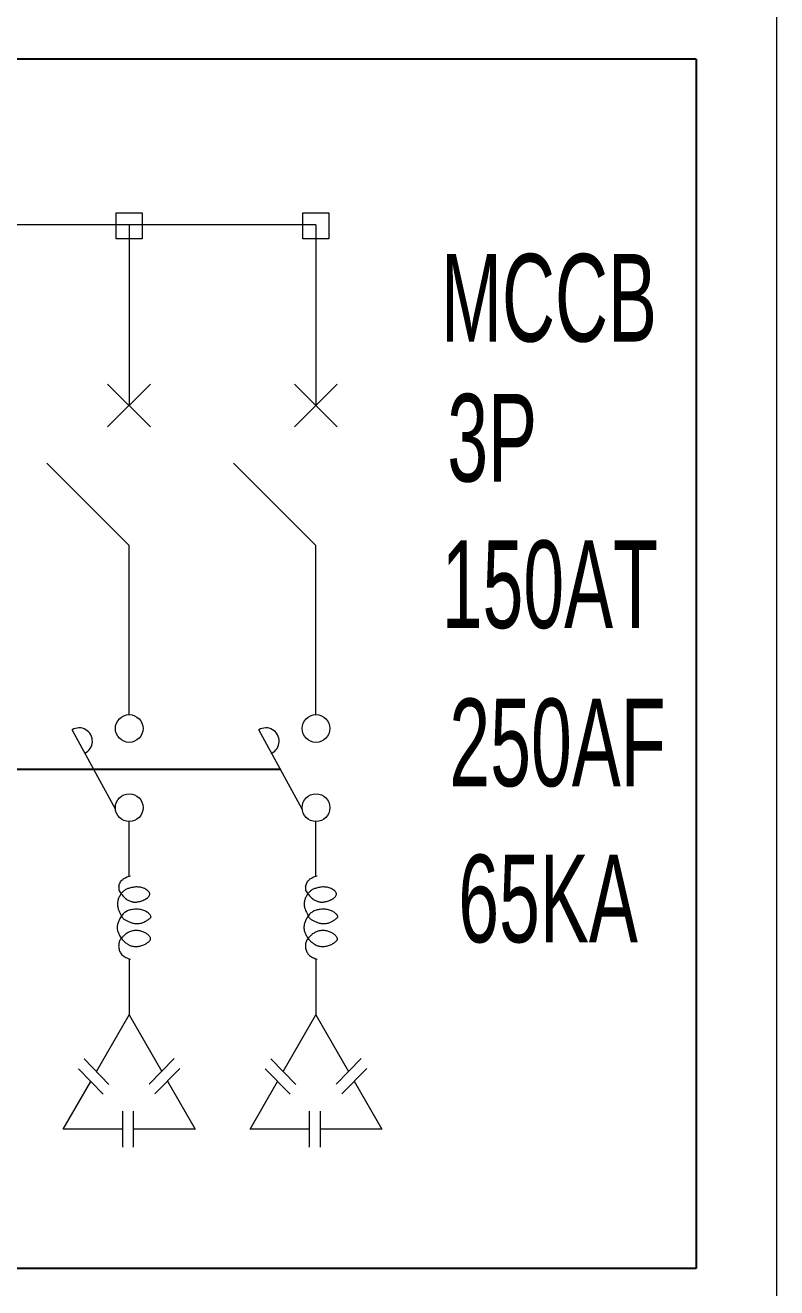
# Model space of a CAD drawing. Extents: x -5343388 to 7033982, y -486386 to 188356.
# Drawn here: x 392964 to 396396, y -412542 to -406779 of the extents above; entities that cross this region are included whole.
import ezdxf

# ---------------------------------------------------------------- set-up
doc = ezdxf.new("R2010")
doc.units = 0
doc.header["$MEASUREMENT"] = 0
doc.layers.add('text', color=2, linetype='Continuous')
doc.layers.add('wire', color=3, linetype='Continuous')
doc.layers.add('Wire Hatch', color=7, linetype='Continuous', lineweight=15)
doc.styles.add('NKB2', font='', dxfattribs={"width": 0.7, "height": 400})
doc.styles.get('NKB2').set_extended_font_data('.VnArialH')

msp = doc.modelspace()

# ---------------------------------------------------------------- linework, layer by layer
at = {"layer": 'wire'}
for p, q in [((396027.62956, -406934.02979), (384381.49693, -406934.02979)), ((396027.62956, -406934.02979), (387468.57863, -406934.02979)), ((396027.62956, -406934.02979), (396027.62956, -412453.57823)), ((396027.62956, -412453.57823), (384381.49693, -412453.57823))]:
    msp.add_line(p, q, dxfattribs=at)
msp.add_lwpolyline([(394131.11807, -410175.87051), (386025.56324, -410175.87051)], dxfattribs=at)
at = {"layer": 'Wire Hatch'}
for p, q in [((394291.0663, -407689.73733), (386616.3287, -407689.73733)), ((393438.31768, -407689.73733), (393438.31768, -408514.9431)), ((394291.0663, -407689.73733), (394291.0663, -408514.9431)), ((393536.11384, -408612.73926), (393340.52152, -408417.14694)), ((393340.52152, -408612.73926), (393536.11384, -408417.14694)), ((394388.86246, -408612.73926), (394193.27014, -408417.14694)), ((394193.27014, -408612.73926), (394388.86246, -408417.14694)), ((393438.31768, -409153.90143), (393062.79876, -408778.38251)), ((394291.0663, -409153.90143), (393915.54738, -408778.38251)), ((393439.01931, -409925.86287), (393438.31768, -409153.90143)), ((394291.76793, -409925.86287), (394291.0663, -409153.90143)), ((393376.71375, -410356.6739), (393178.14492, -409995.06712)), ((394229.46237, -410356.6739), (394030.89354, -409995.06712)), ((393439.01931, -410662.74337), (393439.01931, -410413.68431)), ((394291.76793, -410662.74337), (394291.76793, -410413.68431)), ((393390.88133, -410716.56774), (393390.84064, -410718.00813)), ((393390.84064, -410718.00813), (393390.87605, -410719.57696)), ((393390.99842, -410715.07153), (393390.88133, -410716.56774)), ((393391.19225, -410713.33528), (393390.99842, -410715.07153)), ((393391.46314, -410711.17474), (393391.19225, -410713.33528)), ((393391.46314, -410711.17474), (393392.34202, -410706.61169)), ((393392.34202, -410706.61169), (393393.58682, -410702.05753)), ((393393.58682, -410702.05753), (393395.21716, -410697.56124)), ((393395.21716, -410697.56124), (393397.25262, -410693.17178)), ((393397.25262, -410693.17178), (393399.71283, -410688.9381)), ((393399.71283, -410688.9381), (393402.61737, -410684.90917)), ((393402.61737, -410684.90917), (393405.98586, -410681.13394)), ((393405.98586, -410681.13394), (393409.82278, -410677.65212)), ((393409.82278, -410677.65212), (393414.07218, -410674.46629)), ((393414.07218, -410674.46629), (393418.66301, -410671.56977)), ((393418.66301, -410671.56977), (393423.52419, -410668.9559)), ((393423.52419, -410668.9559), (393428.58468, -410666.61799)), ((393428.58468, -410666.61799), (393433.77341, -410664.54937)), ((393433.77341, -410664.54937), (393439.01931, -410662.74337)), ((393440.91606, -410717.5173), (393436.79339, -410718.77583)), ((393439.01931, -410662.74337), (393444.25132, -410661.19329)), ((393445.3099, -410716.32776), (393440.91606, -410717.5173)), ((393449.93244, -410715.2406), (393445.3099, -410716.32776)), ((393454.74122, -410714.28919), (393449.93244, -410715.2406)), ((393459.69375, -410713.50692), (393454.74122, -410714.28919)), ((393464.74757, -410712.92717), (393459.69375, -410713.50692)), ((393469.8602, -410712.58333), (393464.74757, -410712.92717)), ((393474.98916, -410712.50877), (393469.8602, -410712.58333)), ((393480.09525, -410712.73058), (393474.98916, -410712.50877)), ((393485.15234, -410713.25061), (393480.09525, -410712.73058)), ((393490.13754, -410714.06441), (393485.15234, -410713.25061)), ((393495.028, -410715.16753), (393490.13754, -410714.06441)), ((393499.80084, -410716.55551), (393495.028, -410715.16753)), ((393504.43318, -410718.22391), (393499.80084, -410716.55551)), ((393508.90217, -410720.16827), (393504.43318, -410718.22391)), ((394243.62995, -410716.56774), (394243.58926, -410718.00813)), ((394243.58926, -410718.00813), (394243.62467, -410719.57696)), ((394243.74704, -410715.07153), (394243.62995, -410716.56774)), ((394243.94088, -410713.33528), (394243.74704, -410715.07153)), ((394244.21176, -410711.17474), (394243.94088, -410713.33528)), ((394244.21176, -410711.17474), (394245.09064, -410706.61169)), ((394245.09064, -410706.61169), (394246.33545, -410702.05753)), ((394246.33545, -410702.05753), (394247.96578, -410697.56124)), ((394247.96578, -410697.56124), (394250.00125, -410693.17178)), ((394250.00125, -410693.17178), (394252.46145, -410688.9381)), ((394252.46145, -410688.9381), (394255.36599, -410684.90917)), ((394255.36599, -410684.90917), (394258.73448, -410681.13394)), ((394258.73448, -410681.13394), (394262.5714, -410677.65212)), ((394262.5714, -410677.65212), (394266.8208, -410674.46629)), ((394266.8208, -410674.46629), (394271.41163, -410671.56977)), ((394271.41163, -410671.56977), (394276.27282, -410668.9559)), ((394276.27282, -410668.9559), (394281.3333, -410666.61799)), ((394281.3333, -410666.61799), (394286.52203, -410664.54937)), ((394286.52203, -410664.54937), (394291.76793, -410662.74337)), ((394293.66468, -410717.5173), (394289.54201, -410718.77583)), ((394291.76793, -410662.74337), (394296.99995, -410661.19329)), ((394298.05852, -410716.32776), (394293.66468, -410717.5173)), ((394302.68107, -410715.2406), (394298.05852, -410716.32776)), ((394307.48984, -410714.28919), (394302.68107, -410715.2406)), ((394312.44238, -410713.50692), (394307.48984, -410714.28919)), ((394317.49619, -410712.92717), (394312.44238, -410713.50692)), ((394322.60882, -410712.58333), (394317.49619, -410712.92717)), ((394327.73778, -410712.50877), (394322.60882, -410712.58333)), ((394332.84387, -410712.73058), (394327.73778, -410712.50877)), ((394337.90096, -410713.25061), (394332.84387, -410712.73058)), ((394342.88616, -410714.06441), (394337.90096, -410713.25061)), ((394347.77662, -410715.16753), (394342.88616, -410714.06441)), ((394352.54946, -410716.55551), (394347.77662, -410715.16753)), ((394357.18181, -410718.22391), (394352.54946, -410716.55551)), ((394361.65079, -410720.16827), (394357.18181, -410718.22391)), ((393387.01349, -410774.90565), (393386.2672, -410778.42568)), ((393387.9509, -410771.38117), (393387.01349, -410774.90565)), ((393389.07781, -410767.85669), (393387.9509, -410771.38117)), ((393390.39259, -410764.33666), (393389.07781, -410767.85669)), ((393391.8936, -410760.82554), (393390.39259, -410764.33666)), ((393390.87605, -410719.57696), (393390.98722, -410721.45845)), ((393390.98722, -410721.45845), (393391.17384, -410723.83684)), ((393391.17384, -410723.83684), (393391.43557, -410726.89637)), ((393391.43557, -410726.89637), (393393.24017, -410730.6108)), ((393393.5792, -410757.32776), (393391.8936, -410760.82554)), ((393393.24017, -410730.6108), (393395.87978, -410735.12707)), ((393395.44477, -410753.85187), (393393.5792, -410757.32776)), ((393397.47371, -410750.42272), (393395.44477, -410753.85187)), ((393395.87978, -410735.12707), (393398.97818, -410739.7448)), ((393399.64639, -410747.06923), (393397.47371, -410750.42272)), ((393398.97818, -410739.7448), (393402.45089, -410744.38176)), ((393401.94324, -410743.82034), (393399.64639, -410747.06923)), ((393404.34463, -410740.70499), (393401.94324, -410743.82034)), ((393402.45089, -410744.38176), (393406.21345, -410748.95571)), ((393406.83097, -410737.75209), (393404.34463, -410740.70499)), ((393406.21345, -410748.95571), (393410.1814, -410753.38442)), ((393409.38266, -410734.9906), (393406.83097, -410737.75209)), ((393411.98008, -410732.44942), (393409.38266, -410734.9906)), ((393410.1814, -410753.38442), (393414.27027, -410757.58562)), ((393414.6129, -410730.14824), (393411.98008, -410732.44942)), ((393414.27027, -410757.58562), (393418.3956, -410761.47709)), ((393417.3078, -410728.0696), (393414.6129, -410730.14824)), ((393420.10071, -410726.18681), (393417.3078, -410728.0696)), ((393418.3956, -410761.47709), (393422.47292, -410764.97659)), ((393423.02758, -410724.47316), (393420.10071, -410726.18681)), ((393422.47292, -410764.97659), (393426.43202, -410768.02244)), ((393426.12434, -410722.90195), (393423.02758, -410724.47316)), ((393429.42694, -410721.44646), (393426.12434, -410722.90195)), ((393426.43202, -410768.02244), (393430.25965, -410770.63521)), ((393432.97131, -410720.07999), (393429.42694, -410721.44646)), ((393430.25965, -410770.63521), (393433.9568, -410772.85607)), ((393436.79339, -410718.77583), (393432.97131, -410720.07999)), ((393433.9568, -410772.85607), (393437.52449, -410774.72616)), ((393437.52449, -410774.72616), (393440.9637, -410776.28664)), ((393491.89014, -410776.86914), (393496.4314, -410775.38686)), ((393496.4314, -410775.38686), (393501.00034, -410773.69076)), ((393501.00034, -410773.69076), (393505.54108, -410771.77728)), ((393505.54108, -410771.77728), (393509.99774, -410769.6428)), ((393513.18493, -410722.38414), (393508.90217, -410720.16827)), ((393509.99774, -410769.6428), (393514.30798, -410767.28832)), ((393517.24805, -410724.86155), (393513.18493, -410722.38414)), ((393514.30798, -410767.28832), (393518.38356, -410764.73306)), ((393521.01599, -410727.56835), (393517.24805, -410724.86155)), ((393518.38356, -410764.73306), (393522.12974, -410762.00081)), ((393524.40268, -410730.46688), (393521.01599, -410727.56835)), ((393522.12974, -410762.00081), (393525.45181, -410759.11536)), ((393527.32202, -410733.51949), (393524.40268, -410730.46688)), ((393525.45181, -410759.11536), (393528.25504, -410756.1005)), ((393529.68796, -410736.68851), (393527.32202, -410733.51949)), ((393528.25504, -410756.1005), (393530.44471, -410752.98003)), ((393531.41439, -410739.93628), (393529.68796, -410736.68851)), ((393530.44471, -410752.98003), (393531.9261, -410749.77773)), ((393532.41526, -410743.22512), (393531.41439, -410739.93628)), ((393531.9261, -410749.77773), (393532.60448, -410746.51739)), ((393532.60448, -410746.51739), (393532.41526, -410743.22512)), ((394239.76211, -410774.90565), (394239.01582, -410778.42568)), ((394240.69952, -410771.38117), (394239.76211, -410774.90565)), ((394241.82644, -410767.85669), (394240.69952, -410771.38117)), ((394243.14121, -410764.33666), (394241.82644, -410767.85669)), ((394244.64222, -410760.82554), (394243.14121, -410764.33666)), ((394243.62467, -410719.57696), (394243.73584, -410721.45845)), ((394243.73584, -410721.45845), (394243.92246, -410723.83684)), ((394243.92246, -410723.83684), (394244.18419, -410726.89637)), ((394244.18419, -410726.89637), (394245.98879, -410730.6108)), ((394246.32782, -410757.32776), (394244.64222, -410760.82554)), ((394245.98879, -410730.6108), (394248.6284, -410735.12707)), ((394248.1934, -410753.85187), (394246.32782, -410757.32776)), ((394250.22233, -410750.42272), (394248.1934, -410753.85187)), ((394248.6284, -410735.12707), (394251.7268, -410739.7448)), ((394252.39502, -410747.06923), (394250.22233, -410750.42272)), ((394251.7268, -410739.7448), (394255.19951, -410744.38176)), ((394254.69186, -410743.82034), (394252.39502, -410747.06923)), ((394257.09325, -410740.70499), (394254.69186, -410743.82034)), ((394255.19951, -410744.38176), (394258.96207, -410748.95571)), ((394259.57959, -410737.75209), (394257.09325, -410740.70499)), ((394258.96207, -410748.95571), (394262.93002, -410753.38442)), ((394262.13128, -410734.9906), (394259.57959, -410737.75209)), ((394264.7287, -410732.44942), (394262.13128, -410734.9906)), ((394262.93002, -410753.38442), (394267.01889, -410757.58562)), ((394267.36152, -410730.14824), (394264.7287, -410732.44942)), ((394267.01889, -410757.58562), (394271.14422, -410761.47709)), ((394270.05642, -410728.0696), (394267.36152, -410730.14824)), ((394272.84933, -410726.18681), (394270.05642, -410728.0696)), ((394271.14422, -410761.47709), (394275.22154, -410764.97659)), ((394275.7762, -410724.47316), (394272.84933, -410726.18681)), ((394275.22154, -410764.97659), (394279.18064, -410768.02244)), ((394278.87297, -410722.90195), (394275.7762, -410724.47316)), ((394282.17556, -410721.44646), (394278.87297, -410722.90195)), ((394279.18064, -410768.02244), (394283.00827, -410770.63521)), ((394285.71993, -410720.07999), (394282.17556, -410721.44646)), ((394283.00827, -410770.63521), (394286.70543, -410772.85607)), ((394289.54201, -410718.77583), (394285.71993, -410720.07999)), ((394286.70543, -410772.85607), (394290.27311, -410774.72616)), ((394290.27311, -410774.72616), (394293.71233, -410776.28664)), ((394344.63876, -410776.86914), (394349.18003, -410775.38686)), ((394349.18003, -410775.38686), (394353.74896, -410773.69076)), ((394353.74896, -410773.69076), (394358.2897, -410771.77728)), ((394358.2897, -410771.77728), (394362.74636, -410769.6428)), ((394365.93355, -410722.38414), (394361.65079, -410720.16827)), ((394362.74636, -410769.6428), (394367.05661, -410767.28832)), ((394369.99667, -410724.86155), (394365.93355, -410722.38414)), ((394367.05661, -410767.28832), (394371.13218, -410764.73306)), ((394373.76461, -410727.56835), (394369.99667, -410724.86155)), ((394371.13218, -410764.73306), (394374.87836, -410762.00081)), ((394377.1513, -410730.46688), (394373.76461, -410727.56835)), ((394374.87836, -410762.00081), (394378.20043, -410759.11536)), ((394380.07065, -410733.51949), (394377.1513, -410730.46688)), ((394378.20043, -410759.11536), (394381.00366, -410756.1005)), ((394382.43658, -410736.68851), (394380.07065, -410733.51949)), ((394381.00366, -410756.1005), (394383.19333, -410752.98003)), ((394384.16302, -410739.93628), (394382.43658, -410736.68851)), ((394383.19333, -410752.98003), (394384.67472, -410749.77773)), ((394385.16388, -410743.22512), (394384.16302, -410739.93628)), ((394384.67472, -410749.77773), (394385.3531, -410746.51739)), ((394385.3531, -410746.51739), (394385.16388, -410743.22512)), ((393385.35456, -410785.43458), (393385.19066, -410788.91604)), ((393385.19066, -410788.91604), (393385.21952, -410792.38414)), ((393385.21952, -410792.38414), (393385.43788, -410795.84334)), ((393385.71368, -410781.93681), (393385.35456, -410785.43458)), ((393385.43788, -410795.84334), (393385.84247, -410799.29808)), ((393386.2672, -410778.42568), (393385.71368, -410781.93681)), ((393385.84247, -410799.29808), (393386.43002, -410802.75283)), ((393386.43002, -410802.75283), (393387.19727, -410806.21203)), ((393387.19727, -410806.21203), (393388.14094, -410809.68013)), ((393388.14094, -410809.68013), (393389.25778, -410813.16159)), ((393389.25778, -410813.16159), (393390.53907, -410816.65602)), ((393390.53907, -410816.65602), (393391.95431, -410820.14378)), ((393391.95431, -410820.14378), (393393.46757, -410823.60038)), ((393393.46757, -410823.60038), (393395.04291, -410827.00135)), ((393395.04291, -410827.00135), (393396.64438, -410830.32219)), ((393396.64438, -410830.32219), (393398.23605, -410833.53844)), ((393416.29987, -410831.12152), (393413.09529, -410834.05179)), ((393419.65147, -410828.44942), (393416.29987, -410831.12152)), ((393423.16644, -410826.02657), (393419.65147, -410828.44942)), ((393426.8611, -410823.84408), (393423.16644, -410826.02657)), ((393430.75179, -410821.89304), (393426.8611, -410823.84408)), ((393434.85485, -410820.16455), (393430.75179, -410821.89304)), ((393439.18662, -410818.64972), (393434.85485, -410820.16455)), ((393443.76342, -410817.33963), (393439.18662, -410818.64972)), ((393440.9637, -410776.28664), (393444.27544, -410777.57864)), ((393448.59071, -410816.22872), (393443.76342, -410817.33963)), ((393444.27544, -410777.57864), (393447.46071, -410778.64332)), ((393447.46071, -410778.64332), (393450.52051, -410779.52184)), ((393453.63037, -410815.32479), (393448.59071, -410816.22872)), ((393450.52051, -410779.52184), (393453.46465, -410780.24741)), ((393453.46465, -410780.24741), (393456.33826, -410780.82161)), ((393458.83339, -410814.63896), (393453.63037, -410815.32479)), ((393456.33826, -410780.82161), (393459.19528, -410781.23808)), ((393464.15076, -410814.18236), (393458.83339, -410814.63896)), ((393459.19528, -410781.23808), (393462.08963, -410781.49046)), ((393462.08963, -410781.49046), (393465.07527, -410781.57239)), ((393469.53348, -410813.96611), (393464.15076, -410814.18236)), ((393465.07527, -410781.57239), (393468.20613, -410781.47753)), ((393468.20613, -410781.47753), (393471.53614, -410781.19951)), ((393474.93253, -410814.00135), (393469.53348, -410813.96611)), ((393471.53614, -410781.19951), (393475.11926, -410780.73198)), ((393480.29891, -410814.2992), (393474.93253, -410814.00135)), ((393475.11926, -410780.73198), (393478.99111, -410780.06904)), ((393478.99111, -410780.06904), (393483.11412, -410779.20665)), ((393485.58361, -410814.87078), (393480.29891, -410814.2992)), ((393483.11412, -410779.20665), (393487.43242, -410778.14121)), ((393490.74252, -410815.72205), (393485.58361, -410814.87078)), ((393487.43242, -410778.14121), (393491.89014, -410776.86914)), ((393495.75114, -410816.83814), (393490.74252, -410815.72205)), ((393500.58986, -410818.19905), (393495.75114, -410816.83814)), ((393505.23909, -410819.78473), (393500.58986, -410818.19905)), ((393509.67922, -410821.57516), (393505.23909, -410819.78473)), ((393513.89064, -410823.55031), (393509.67922, -410821.57516)), ((393517.85376, -410825.69015), (393513.89064, -410823.55031)), ((393521.54897, -410827.97464), (393517.85376, -410825.69015)), ((393524.9553, -410830.38006), (393521.54897, -410827.97464)), ((393528.04634, -410832.86782), (393524.9553, -410830.38006)), ((393530.79433, -410835.39563), (393528.04634, -410832.86782)), ((394238.10319, -410785.43458), (394237.93928, -410788.91604)), ((394237.93928, -410788.91604), (394237.96814, -410792.38414)), ((394237.96814, -410792.38414), (394238.1865, -410795.84334)), ((394238.46231, -410781.93681), (394238.10319, -410785.43458)), ((394238.1865, -410795.84334), (394238.59109, -410799.29808)), ((394239.01582, -410778.42568), (394238.46231, -410781.93681)), ((394238.59109, -410799.29808), (394239.17864, -410802.75283)), ((394239.17864, -410802.75283), (394239.94589, -410806.21203)), ((394239.94589, -410806.21203), (394240.88957, -410809.68013)), ((394240.88957, -410809.68013), (394242.0064, -410813.16159)), ((394242.0064, -410813.16159), (394243.28769, -410816.65602)), ((394243.28769, -410816.65602), (394244.70293, -410820.14378)), ((394244.70293, -410820.14378), (394246.21619, -410823.60038)), ((394246.21619, -410823.60038), (394247.79153, -410827.00135)), ((394247.79153, -410827.00135), (394249.393, -410830.32219)), ((394249.393, -410830.32219), (394250.98467, -410833.53844)), ((394269.04849, -410831.12152), (394265.84391, -410834.05179)), ((394272.40009, -410828.44942), (394269.04849, -410831.12152)), ((394275.91506, -410826.02657), (394272.40009, -410828.44942)), ((394279.60972, -410823.84408), (394275.91506, -410826.02657)), ((394283.50041, -410821.89304), (394279.60972, -410823.84408)), ((394287.60347, -410820.16455), (394283.50041, -410821.89304)), ((394291.93524, -410818.64972), (394287.60347, -410820.16455)), ((394296.51204, -410817.33963), (394291.93524, -410818.64972)), ((394293.71233, -410776.28664), (394297.02407, -410777.57864)), ((394301.33934, -410816.22872), (394296.51204, -410817.33963)), ((394297.02407, -410777.57864), (394300.20934, -410778.64332)), ((394300.20934, -410778.64332), (394303.26913, -410779.52184)), ((394306.37899, -410815.32479), (394301.33934, -410816.22872)), ((394303.26913, -410779.52184), (394306.21328, -410780.24741)), ((394306.21328, -410780.24741), (394309.08689, -410780.82161)), ((394311.58201, -410814.63896), (394306.37899, -410815.32479)), ((394309.08689, -410780.82161), (394311.9439, -410781.23808)), ((394316.89938, -410814.18236), (394311.58201, -410814.63896)), ((394311.9439, -410781.23808), (394314.83826, -410781.49046)), ((394314.83826, -410781.49046), (394317.82389, -410781.57239)), ((394322.2821, -410813.96611), (394316.89938, -410814.18236)), ((394317.82389, -410781.57239), (394320.95475, -410781.47753)), ((394320.95475, -410781.47753), (394324.28477, -410781.19951)), ((394327.68115, -410814.00135), (394322.2821, -410813.96611)), ((394324.28477, -410781.19951), (394327.86788, -410780.73198)), ((394333.04753, -410814.2992), (394327.68115, -410814.00135)), ((394327.86788, -410780.73198), (394331.73973, -410780.06904)), ((394331.73973, -410780.06904), (394335.86274, -410779.20665)), ((394338.33223, -410814.87078), (394333.04753, -410814.2992)), ((394335.86274, -410779.20665), (394340.18104, -410778.14121)), ((394343.49114, -410815.72205), (394338.33223, -410814.87078)), ((394340.18104, -410778.14121), (394344.63876, -410776.86914)), ((394348.49976, -410816.83814), (394343.49114, -410815.72205)), ((394353.33849, -410818.19905), (394348.49976, -410816.83814)), ((394357.98772, -410819.78473), (394353.33849, -410818.19905)), ((394362.42784, -410821.57516), (394357.98772, -410819.78473)), ((394366.63927, -410823.55031), (394362.42784, -410821.57516)), ((394370.60238, -410825.69015), (394366.63927, -410823.55031)), ((394374.29759, -410827.97464), (394370.60238, -410825.69015)), ((394377.70392, -410830.38006), (394374.29759, -410827.97464)), ((394380.79496, -410832.86782), (394377.70392, -410830.38006)), ((394383.54295, -410835.39563), (394380.79496, -410832.86782)), ((393384.42559, -410890.04214), (393384.09996, -410893.68384)), ((393384.97992, -410886.3782), (393384.42559, -410890.04214)), ((393385.75643, -410882.68755), (393384.97992, -410886.3782)), ((393386.74857, -410878.96574), (393385.75643, -410882.68755)), ((393387.94981, -410875.20832), (393386.74857, -410878.96574)), ((393389.35362, -410871.41084), (393387.94981, -410875.20832)), ((393390.95346, -410867.56885), (393389.35362, -410871.41084)), ((393392.7428, -410863.6779), (393390.95346, -410867.56885)), ((393394.7151, -410859.74096), (393392.7428, -410863.6779)), ((393396.86383, -410855.79066), (393394.7151, -410859.74096)), ((393399.18245, -410851.86707), (393396.86383, -410855.79066)), ((393398.23605, -410833.53844), (393399.78198, -410836.6256)), ((393401.66444, -410848.01025), (393399.18245, -410851.86707)), ((393399.78198, -410836.6256), (393401.24623, -410839.55921)), ((393401.24623, -410839.55921), (393402.60702, -410842.32108)), ((393404.30325, -410844.26025), (393401.66444, -410848.01025)), ((393402.60702, -410842.32108), (393403.8992, -410844.91826)), ((393403.8992, -410844.91826), (393405.17178, -410847.36411)), ((393407.09235, -410840.65713), (393404.30325, -410844.26025)), ((393405.17178, -410847.36411), (393406.47376, -410849.67197)), ((393406.47376, -410849.67197), (393407.85415, -410851.8552)), ((393410.02521, -410837.24096), (393407.09235, -410840.65713)), ((393407.85415, -410851.8552), (393409.36196, -410853.92716)), ((393409.36196, -410853.92716), (393411.04621, -410855.9012)), ((393413.09529, -410834.05179), (393410.02521, -410837.24096)), ((393411.04621, -410855.9012), (393412.95589, -410857.79066)), ((393412.95589, -410857.79066), (393415.12776, -410859.60743)), ((393415.12776, -410859.60743), (393417.54957, -410861.35743)), ((393417.54957, -410861.35743), (393420.19682, -410863.04511)), ((393420.19682, -410863.04511), (393423.04501, -410864.67494)), ((393423.04501, -410864.67494), (393426.06962, -410866.25134)), ((393426.06962, -410866.25134), (393429.24615, -410867.77879)), ((393429.24615, -410867.77879), (393432.55011, -410869.26173)), ((393432.55011, -410869.26173), (393435.95699, -410870.70461)), ((393435.95699, -410870.70461), (393439.44581, -410872.1078)), ((393439.44581, -410872.1078), (393443.00979, -410873.45535)), ((393443.00979, -410873.45535), (393446.64564, -410874.72723)), ((393446.64564, -410874.72723), (393450.3501, -410875.90342)), ((393450.3501, -410875.90342), (393454.11991, -410876.96388)), ((393454.11991, -410876.96388), (393457.95179, -410877.88858)), ((393457.95179, -410877.88858), (393461.84248, -410878.6575)), ((393461.84248, -410878.6575), (393465.78872, -410879.2506)), ((393465.78872, -410879.2506), (393469.78614, -410879.64934)), ((393469.78614, -410879.64934), (393473.82604, -410879.84111)), ((393473.82604, -410879.84111), (393477.8986, -410879.81477)), ((393477.8986, -410879.81477), (393481.99404, -410879.55921)), ((393481.99404, -410879.55921), (393486.10255, -410879.06329)), ((393486.10255, -410879.06329), (393490.21432, -410878.31588)), ((393490.21432, -410878.31588), (393494.31956, -410877.30587)), ((393494.31956, -410877.30587), (393498.40846, -410876.02212)), ((393498.40846, -410876.02212), (393502.46742, -410874.46499)), ((393502.46742, -410874.46499), (393506.46756, -410872.68087)), ((393506.46756, -410872.68087), (393510.37622, -410870.72761)), ((393510.37622, -410870.72761), (393514.16073, -410868.66307)), ((393514.16073, -410868.66307), (393517.78842, -410866.54511)), ((393517.78842, -410866.54511), (393521.2266, -410864.43161)), ((393521.2266, -410864.43161), (393524.44262, -410862.38042)), ((393524.44262, -410862.38042), (393527.40379, -410860.44942)), ((393527.40379, -410860.44942), (393530.07827, -410858.67864)), ((393530.07827, -410858.67864), (393532.43746, -410857.03695)), ((393533.17149, -410837.92123), (393530.79433, -410835.39563)), ((393532.43746, -410857.03695), (393534.4536, -410855.47538)), ((393535.15005, -410840.40231), (393533.17149, -410837.92123)), ((393534.4536, -410855.47538), (393536.0989, -410853.94497)), ((393536.70225, -410842.7966), (393535.15005, -410840.40231)), ((393536.0989, -410853.94497), (393537.34561, -410852.39675)), ((393537.8003, -410845.06181), (393536.70225, -410842.7966)), ((393537.34561, -410852.39675), (393538.16595, -410850.78176)), ((393538.41644, -410847.15565), (393537.8003, -410845.06181)), ((393538.16595, -410850.78176), (393538.53215, -410849.05105)), ((393538.53215, -410849.05105), (393538.41644, -410847.15565)), ((394237.17421, -410890.04214), (394236.84858, -410893.68384)), ((394237.72855, -410886.3782), (394237.17421, -410890.04214)), ((394238.50505, -410882.68755), (394237.72855, -410886.3782)), ((394239.49719, -410878.96574), (394238.50505, -410882.68755)), ((394240.69843, -410875.20832), (394239.49719, -410878.96574)), ((394242.10224, -410871.41084), (394240.69843, -410875.20832)), ((394243.70208, -410867.56885), (394242.10224, -410871.41084)), ((394245.49142, -410863.6779), (394243.70208, -410867.56885)), ((394247.46372, -410859.74096), (394245.49142, -410863.6779)), ((394249.61245, -410855.79066), (394247.46372, -410859.74096)), ((394251.93107, -410851.86707), (394249.61245, -410855.79066)), ((394250.98467, -410833.53844), (394252.53061, -410836.6256)), ((394254.41306, -410848.01025), (394251.93107, -410851.86707)), ((394252.53061, -410836.6256), (394253.99486, -410839.55921)), ((394253.99486, -410839.55921), (394255.35565, -410842.32108)), ((394257.05187, -410844.26025), (394254.41306, -410848.01025)), ((394255.35565, -410842.32108), (394256.64782, -410844.91826)), ((394256.64782, -410844.91826), (394257.9204, -410847.36411)), ((394259.84097, -410840.65713), (394257.05187, -410844.26025)), ((394257.9204, -410847.36411), (394259.22238, -410849.67197)), ((394259.22238, -410849.67197), (394260.60277, -410851.8552)), ((394262.77383, -410837.24096), (394259.84097, -410840.65713)), ((394260.60277, -410851.8552), (394262.11059, -410853.92716)), ((394262.11059, -410853.92716), (394263.79483, -410855.9012)), ((394265.84391, -410834.05179), (394262.77383, -410837.24096)), ((394263.79483, -410855.9012), (394265.70451, -410857.79066)), ((394265.70451, -410857.79066), (394267.87638, -410859.60743)), ((394267.87638, -410859.60743), (394270.29819, -410861.35743)), ((394270.29819, -410861.35743), (394272.94544, -410863.04511)), ((394272.94544, -410863.04511), (394275.79363, -410864.67494)), ((394275.79363, -410864.67494), (394278.81824, -410866.25134)), ((394278.81824, -410866.25134), (394281.99478, -410867.77879)), ((394281.99478, -410867.77879), (394285.29874, -410869.26173)), ((394285.29874, -410869.26173), (394288.70561, -410870.70461)), ((394288.70561, -410870.70461), (394292.19444, -410872.1078)), ((394292.19444, -410872.1078), (394295.75841, -410873.45535)), ((394295.75841, -410873.45535), (394299.39426, -410874.72723)), ((394299.39426, -410874.72723), (394303.09872, -410875.90342)), ((394303.09872, -410875.90342), (394306.86853, -410876.96388)), ((394306.86853, -410876.96388), (394310.70041, -410877.88858)), ((394310.70041, -410877.88858), (394314.59111, -410878.6575)), ((394314.59111, -410878.6575), (394318.53734, -410879.2506)), ((394318.53734, -410879.2506), (394322.53476, -410879.64934)), ((394322.53476, -410879.64934), (394326.57466, -410879.84111)), ((394326.57466, -410879.84111), (394330.64723, -410879.81477)), ((394330.64723, -410879.81477), (394334.74266, -410879.55921)), ((394334.74266, -410879.55921), (394338.85117, -410879.06329)), ((394338.85117, -410879.06329), (394342.96294, -410878.31588)), ((394342.96294, -410878.31588), (394347.06818, -410877.30587)), ((394347.06818, -410877.30587), (394351.15709, -410876.02212)), ((394351.15709, -410876.02212), (394355.21604, -410874.46499)), ((394355.21604, -410874.46499), (394359.21618, -410872.68087)), ((394359.21618, -410872.68087), (394363.12485, -410870.72761)), ((394363.12485, -410870.72761), (394366.90935, -410868.66307)), ((394366.90935, -410868.66307), (394370.53704, -410866.54511)), ((394370.53704, -410866.54511), (394373.97522, -410864.43161)), ((394373.97522, -410864.43161), (394377.19124, -410862.38042)), ((394377.19124, -410862.38042), (394380.15241, -410860.44942)), ((394380.15241, -410860.44942), (394382.82689, -410858.67864)), ((394382.82689, -410858.67864), (394385.18608, -410857.03695)), ((394385.92011, -410837.92123), (394383.54295, -410835.39563)), ((394385.18608, -410857.03695), (394387.20222, -410855.47538)), ((394387.89868, -410840.40231), (394385.92011, -410837.92123)), ((394387.20222, -410855.47538), (394388.84753, -410853.94497)), ((394389.45087, -410842.7966), (394387.89868, -410840.40231)), ((394388.84753, -410853.94497), (394390.09424, -410852.39675)), ((394390.54892, -410845.06181), (394389.45087, -410842.7966)), ((394390.09424, -410852.39675), (394390.91458, -410850.78176)), ((394391.16506, -410847.15565), (394390.54892, -410845.06181)), ((394390.91458, -410850.78176), (394391.28078, -410849.05105)), ((394391.28078, -410849.05105), (394391.16506, -410847.15565)), ((393384.09996, -410893.68384), (393384.00739, -410897.30809)), ((393384.00739, -410897.30809), (393384.14352, -410900.92122)), ((393384.14352, -410900.92122), (393384.50182, -410904.5299)), ((393384.50182, -410904.5299), (393385.07576, -410908.14081)), ((393385.07576, -410908.14081), (393385.8588, -410911.76061)), ((393385.8588, -410911.76061), (393386.84441, -410915.396)), ((393386.84441, -410915.396), (393388.02605, -410919.05364)), ((393388.02605, -410919.05364), (393389.39718, -410922.74021)), ((393389.39718, -410922.74021), (393390.9521, -410926.45794)), ((393390.9521, -410926.45794), (393392.68834, -410930.19125)), ((393392.68834, -410930.19125), (393394.60428, -410933.92011)), ((393394.60428, -410933.92011), (393396.69829, -410937.62449)), ((393396.69829, -410937.62449), (393398.96872, -410941.28435)), ((393398.96872, -410941.28435), (393401.41395, -410944.87968)), ((393401.67941, -410947.79919), (393399.81956, -410950.32775)), ((393401.41395, -410944.87968), (393404.03234, -410948.39043)), ((393403.66832, -410945.41083), (393401.67941, -410947.79919)), ((393405.78138, -410943.1204), (393403.66832, -410945.41083)), ((393404.03234, -410948.39043), (393406.82226, -410951.79659)), ((393408.0137, -410940.88561), (393405.78138, -410943.1204)), ((393410.36037, -410938.66417), (393408.0137, -410940.88561)), ((393412.81649, -410936.4138), (393410.36037, -410938.66417)), ((393415.37988, -410934.10483), (393412.81649, -410936.4138)), ((393418.05926, -410931.75802), (393415.37988, -410934.10483)), ((393420.86605, -410929.40676), (393418.05926, -410931.75802)), ((393423.81171, -410927.08443), (393420.86605, -410929.40676)), ((393426.90765, -410924.82441), (393423.81171, -410927.08443)), ((393430.16533, -410922.66009), (393426.90765, -410924.82441)), ((393433.59616, -410920.62486), (393430.16533, -410922.66009)), ((393437.21159, -410918.75208), (393433.59616, -410920.62486)), ((393441.01679, -410917.0707), (393437.21159, -410918.75208)), ((393444.99189, -410915.59185), (393441.01679, -410917.0707)), ((393449.11074, -410914.32219), (393444.99189, -410915.59185)), ((393453.34721, -410913.2684), (393449.11074, -410914.32219)), ((393457.67517, -410912.43717), (393453.34721, -410913.2684)), ((393462.06847, -410911.83517), (393457.67517, -410912.43717)), ((393466.50097, -410911.46907), (393462.06847, -410911.83517)), ((393470.94654, -410911.34556), (393466.50097, -410911.46907)), ((393475.38013, -410911.46796), (393470.94654, -410911.34556)), ((393479.78106, -410911.82627), (393475.38013, -410911.46796)), ((393484.1297, -410912.40713), (393479.78106, -410911.82627)), ((393488.40647, -410913.19719), (393484.1297, -410912.40713)), ((393492.59175, -410914.18309), (393488.40647, -410913.19719)), ((393496.66596, -410915.35149), (393492.59175, -410914.18309)), ((393500.60947, -410916.68903), (393496.66596, -410915.35149)), ((393504.40269, -410918.18235), (393500.60947, -410916.68903)), ((393508.02819, -410919.81736), (393504.40269, -410918.18235)), ((393511.47727, -410921.57701), (393508.02819, -410919.81736)), ((393514.74338, -410923.44348), (393511.47727, -410921.57701)), ((393517.82, -410925.39897), (393514.74338, -410923.44348)), ((393520.70058, -410927.42567), (393517.82, -410925.39897)), ((393523.3786, -410929.50579), (393520.70058, -410927.42567)), ((393525.84751, -410931.62152), (393523.3786, -410929.50579)), ((393528.10079, -410933.75505), (393525.84751, -410931.62152)), ((393530.13054, -410935.89006), (393528.10079, -410933.75505)), ((393531.92342, -410938.01618), (393530.13054, -410935.89006)), ((393533.46472, -410940.12448), (393531.92342, -410938.01618)), ((393534.73975, -410942.20609), (393533.46472, -410940.12448)), ((393535.73379, -410944.25208), (393534.73975, -410942.20609)), ((393536.43216, -410946.25356), (393535.73379, -410944.25208)), ((393536.82014, -410948.20164), (393536.43216, -410946.25356)), ((393536.88303, -410950.08739), (393536.82014, -410948.20164)), ((394236.84858, -410893.68384), (394236.75601, -410897.30809)), ((394236.75601, -410897.30809), (394236.89214, -410900.92122)), ((394236.89214, -410900.92122), (394237.25045, -410904.5299)), ((394237.25045, -410904.5299), (394237.82439, -410908.14081)), ((394237.82439, -410908.14081), (394238.60742, -410911.76061)), ((394238.60742, -410911.76061), (394239.59303, -410915.396)), ((394239.59303, -410915.396), (394240.77467, -410919.05364)), ((394240.77467, -410919.05364), (394242.1458, -410922.74021)), ((394242.1458, -410922.74021), (394243.70072, -410926.45794)), ((394243.70072, -410926.45794), (394245.43697, -410930.19125)), ((394245.43697, -410930.19125), (394247.35291, -410933.92011)), ((394247.35291, -410933.92011), (394249.44691, -410937.62449)), ((394249.44691, -410937.62449), (394251.71734, -410941.28435)), ((394251.71734, -410941.28435), (394254.16257, -410944.87968)), ((394254.42803, -410947.79919), (394252.56818, -410950.32775)), ((394254.16257, -410944.87968), (394256.78096, -410948.39043)), ((394256.41694, -410945.41083), (394254.42803, -410947.79919)), ((394258.53001, -410943.1204), (394256.41694, -410945.41083)), ((394256.78096, -410948.39043), (394259.57088, -410951.79659)), ((394260.76232, -410940.88561), (394258.53001, -410943.1204)), ((394263.10899, -410938.66417), (394260.76232, -410940.88561)), ((394265.56511, -410936.4138), (394263.10899, -410938.66417)), ((394268.1285, -410934.10483), (394265.56511, -410936.4138)), ((394270.80788, -410931.75802), (394268.1285, -410934.10483)), ((394273.61468, -410929.40676), (394270.80788, -410931.75802)), ((394276.56033, -410927.08443), (394273.61468, -410929.40676)), ((394279.65628, -410924.82441), (394276.56033, -410927.08443)), ((394282.91395, -410922.66009), (394279.65628, -410924.82441)), ((394286.34478, -410920.62486), (394282.91395, -410922.66009)), ((394289.96022, -410918.75208), (394286.34478, -410920.62486)), ((394293.76542, -410917.0707), (394289.96022, -410918.75208)), ((394297.74051, -410915.59185), (394293.76542, -410917.0707)), ((394301.85936, -410914.32219), (394297.74051, -410915.59185)), ((394306.09584, -410913.2684), (394301.85936, -410914.32219)), ((394310.42379, -410912.43717), (394306.09584, -410913.2684)), ((394314.81709, -410911.83517), (394310.42379, -410912.43717)), ((394319.24959, -410911.46907), (394314.81709, -410911.83517)), ((394323.69516, -410911.34556), (394319.24959, -410911.46907)), ((394328.12876, -410911.46796), (394323.69516, -410911.34556)), ((394332.52968, -410911.82627), (394328.12876, -410911.46796)), ((394336.87832, -410912.40713), (394332.52968, -410911.82627)), ((394341.15509, -410913.19719), (394336.87832, -410912.40713)), ((394345.34038, -410914.18309), (394341.15509, -410913.19719)), ((394349.41458, -410915.35149), (394345.34038, -410914.18309)), ((394353.35809, -410916.68903), (394349.41458, -410915.35149)), ((394357.15131, -410918.18235), (394353.35809, -410916.68903)), ((394360.77682, -410919.81736), (394357.15131, -410918.18235)), ((394364.22589, -410921.57701), (394360.77682, -410919.81736)), ((394367.49201, -410923.44348), (394364.22589, -410921.57701)), ((394370.56862, -410925.39897), (394367.49201, -410923.44348)), ((394373.4492, -410927.42567), (394370.56862, -410925.39897)), ((394376.12722, -410929.50579), (394373.4492, -410927.42567)), ((394378.59614, -410931.62152), (394376.12722, -410929.50579)), ((394380.84942, -410933.75505), (394378.59614, -410931.62152)), ((394382.87917, -410935.89006), (394380.84942, -410933.75505)), ((394384.67204, -410938.01618), (394382.87917, -410935.89006)), ((394386.21335, -410940.12448), (394384.67204, -410938.01618)), ((394387.48837, -410942.20609), (394386.21335, -410940.12448)), ((394388.48242, -410944.25208), (394387.48837, -410942.20609)), ((394389.18078, -410946.25356), (394388.48242, -410944.25208)), ((394389.56876, -410948.20164), (394389.18078, -410946.25356)), ((394389.63166, -410950.08739), (394389.56876, -410948.20164)), ((393390.82168, -410978.35445), (393390.72421, -410982.6816)), ((393390.72421, -410982.6816), (393390.93059, -410987.12003)), ((393391.20013, -410974.16083), (393390.82168, -410978.35445)), ((393390.93059, -410987.12003), (393391.46314, -410991.64303)), ((393391.83669, -410970.123), (393391.20013, -410974.16083)), ((393391.46314, -410991.64303), (393392.34202, -410996.20608)), ((393392.70849, -410966.26321), (393391.83669, -410970.123)), ((393392.34202, -410996.20608), (393393.58682, -411000.76024)), ((393393.79266, -410962.60371), (393392.70849, -410966.26321)), ((393393.58682, -411000.76024), (393395.21716, -411005.25653)), ((393395.06632, -410959.16677), (393393.79266, -410962.60371)), ((393396.50661, -410955.97463), (393395.06632, -410959.16677)), ((393395.21716, -411005.25653), (393397.25262, -411009.64599)), ((393398.09366, -410953.0388), (393396.50661, -410955.97463)), ((393399.81956, -410950.32775), (393398.09366, -410953.0388)), ((393406.82226, -410951.79659), (393409.77744, -410955.07997)), ((393409.77744, -410955.07997), (393412.87312, -410958.22982)), ((393412.87312, -410958.22982), (393416.07988, -410961.23724)), ((393416.07988, -410961.23724), (393419.36831, -410964.09333)), ((393419.36831, -410964.09333), (393422.70903, -410966.78917)), ((393422.70903, -410966.78917), (393426.07261, -410969.31588)), ((393426.07261, -410969.31588), (393429.42966, -410971.66454)), ((393429.42966, -410971.66454), (393432.75077, -410973.82626)), ((393432.75077, -410973.82626), (393436.01825, -410975.79325)), ((393436.01825, -410975.79325), (393439.26122, -410977.56217)), ((393439.26122, -410977.56217), (393442.52052, -410979.13079)), ((393442.52052, -410979.13079), (393445.83701, -410980.49689)), ((393445.83701, -410980.49689), (393449.2515, -410981.65824)), ((393449.2515, -410981.65824), (393452.80486, -410982.61261)), ((393452.80486, -410982.61261), (393456.53791, -410983.35779)), ((393456.53791, -410983.35779), (393460.4915, -410983.89154)), ((393460.4915, -410983.89154), (393464.69067, -410984.21128)), ((393464.69067, -410984.21128), (393469.09731, -410984.31291)), ((393469.09731, -410984.31291), (393473.6575, -410984.19199)), ((393473.6575, -410984.19199), (393478.31735, -410983.84407)), ((393478.31735, -410983.84407), (393483.02294, -410983.26469)), ((393483.02294, -410983.26469), (393487.72036, -410982.44941)), ((393487.72036, -410982.44941), (393492.3557, -410981.39377)), ((393492.3557, -410981.39377), (393496.87506, -410980.09332)), ((393496.87506, -410980.09332), (393501.23105, -410978.55178)), ((393501.23105, -410978.55178), (393505.40245, -410976.80549)), ((393505.40245, -410976.80549), (393509.37455, -410974.89896)), ((393509.37455, -410974.89896), (393513.13265, -410972.87671)), ((393513.13265, -410972.87671), (393516.66205, -410970.78324)), ((393516.66205, -410970.78324), (393519.94804, -410968.66306)), ((393519.94804, -410968.66306), (393522.97592, -410966.56068)), ((393522.97592, -410966.56068), (393525.73098, -410964.52063)), ((393525.73098, -410964.52063), (393528.1999, -410962.57626)), ((393528.1999, -410962.57626), (393530.37477, -410960.71647)), ((393530.37477, -410960.71647), (393532.24905, -410958.91899)), ((393532.24905, -410958.91899), (393533.81622, -410957.16158)), ((393533.81622, -410957.16158), (393535.06974, -410955.42196)), ((393535.06974, -410955.42196), (393536.00307, -410953.6779)), ((393536.00307, -410953.6779), (393536.60968, -410951.90713)), ((393536.60968, -410951.90713), (393536.88303, -410950.08739)), ((394243.5703, -410978.35445), (394243.47283, -410982.6816)), ((394243.47283, -410982.6816), (394243.67921, -410987.12003)), ((394243.94876, -410974.16083), (394243.5703, -410978.35445)), ((394243.67921, -410987.12003), (394244.21176, -410991.64303)), ((394244.58532, -410970.123), (394243.94876, -410974.16083)), ((394244.21176, -410991.64303), (394245.09064, -410996.20608)), ((394245.45711, -410966.26321), (394244.58532, -410970.123)), ((394245.09064, -410996.20608), (394246.33545, -411000.76024)), ((394246.54128, -410962.60371), (394245.45711, -410966.26321)), ((394246.33545, -411000.76024), (394247.96578, -411005.25653)), ((394247.81494, -410959.16677), (394246.54128, -410962.60371)), ((394249.25524, -410955.97463), (394247.81494, -410959.16677)), ((394247.96578, -411005.25653), (394250.00125, -411009.64599)), ((394250.84228, -410953.0388), (394249.25524, -410955.97463)), ((394252.56818, -410950.32775), (394250.84228, -410953.0388)), ((394259.57088, -410951.79659), (394262.52607, -410955.07997)), ((394262.52607, -410955.07997), (394265.62174, -410958.22982)), ((394265.62174, -410958.22982), (394268.8285, -410961.23724)), ((394268.8285, -410961.23724), (394272.11694, -410964.09333)), ((394272.11694, -410964.09333), (394275.45765, -410966.78917)), ((394275.45765, -410966.78917), (394278.82123, -410969.31588)), ((394278.82123, -410969.31588), (394282.17828, -410971.66454)), ((394282.17828, -410971.66454), (394285.4994, -410973.82626)), ((394285.4994, -410973.82626), (394288.76687, -410975.79325)), ((394288.76687, -410975.79325), (394292.00984, -410977.56217)), ((394292.00984, -410977.56217), (394295.26915, -410979.13079)), ((394295.26915, -410979.13079), (394298.58563, -410980.49689)), ((394298.58563, -410980.49689), (394302.00013, -410981.65824)), ((394302.00013, -410981.65824), (394305.55348, -410982.61261)), ((394305.55348, -410982.61261), (394309.28653, -410983.35779)), ((394309.28653, -410983.35779), (394313.24012, -410983.89154)), ((394313.24012, -410983.89154), (394317.43929, -410984.21128)), ((394317.43929, -410984.21128), (394321.84593, -410984.31291)), ((394321.84593, -410984.31291), (394326.40613, -410984.19199)), ((394326.40613, -410984.19199), (394331.06597, -410983.84407)), ((394331.06597, -410983.84407), (394335.77156, -410983.26469)), ((394335.77156, -410983.26469), (394340.46898, -410982.44941)), ((394340.46898, -410982.44941), (394345.10432, -410981.39377)), ((394345.10432, -410981.39377), (394349.62368, -410980.09332)), ((394349.62368, -410980.09332), (394353.97968, -410978.55178)), ((394353.97968, -410978.55178), (394358.15108, -410976.80549)), ((394358.15108, -410976.80549), (394362.12318, -410974.89896)), ((394362.12318, -410974.89896), (394365.88128, -410972.87671)), ((394365.88128, -410972.87671), (394369.41067, -410970.78324)), ((394369.41067, -410970.78324), (394372.69666, -410968.66306)), ((394372.69666, -410968.66306), (394375.72454, -410966.56068)), ((394375.72454, -410966.56068), (394378.47961, -410964.52063)), ((394378.47961, -410964.52063), (394380.94852, -410962.57626)), ((394380.94852, -410962.57626), (394383.12339, -410960.71647)), ((394383.12339, -410960.71647), (394384.99767, -410958.91899)), ((394384.99767, -410958.91899), (394386.56484, -410957.16158)), ((394386.56484, -410957.16158), (394387.81836, -410955.42196)), ((394387.81836, -410955.42196), (394388.75169, -410953.6779)), ((394388.75169, -410953.6779), (394389.3583, -410951.90713)), ((394389.3583, -410951.90713), (394389.63166, -410950.08739)), ((393397.25262, -411009.64599), (393399.71283, -411013.87967)), ((393399.71283, -411013.87967), (393402.61737, -411017.9086)), ((393402.61737, -411017.9086), (393405.98586, -411021.68383)), ((393405.98586, -411021.68383), (393409.82278, -411025.16565)), ((393409.82278, -411025.16565), (393414.07218, -411028.35148)), ((393414.07218, -411028.35148), (393418.66301, -411031.248)), ((393418.66301, -411031.248), (393423.52419, -411033.86187)), ((393423.52419, -411033.86187), (393428.58468, -411036.19978)), ((393428.58468, -411036.19978), (393433.77341, -411038.2684)), ((393433.77341, -411038.2684), (393439.01931, -411040.0744)), ((393439.01931, -411040.0744), (393444.25132, -411041.62448)), ((393439.01931, -411040.0744), (393439.01931, -411296.51849)), ((394250.00125, -411009.64599), (394252.46145, -411013.87967)), ((394252.46145, -411013.87967), (394255.36599, -411017.9086)), ((394255.36599, -411017.9086), (394258.73448, -411021.68383)), ((394258.73448, -411021.68383), (394262.5714, -411025.16565)), ((394262.5714, -411025.16565), (394266.8208, -411028.35148)), ((394266.8208, -411028.35148), (394271.41163, -411031.248)), ((394271.41163, -411031.248), (394276.27282, -411033.86187)), ((394276.27282, -411033.86187), (394281.3333, -411036.19978)), ((394281.3333, -411036.19978), (394286.52203, -411038.2684)), ((394286.52203, -411038.2684), (394291.76793, -411040.0744)), ((394291.76793, -411040.0744), (394296.99995, -411041.62448)), ((394291.76793, -411040.0744), (394291.76793, -411296.51849)), ((393232.6086, -411497.18172), (393346.58506, -411613.4699)), ((393644.75197, -411496.0073), (393530.77551, -411612.29548)), ((394085.35722, -411497.18172), (394199.33368, -411613.4699)), ((394497.50059, -411496.0073), (394383.52413, -411612.29548)), ((393206.76887, -411541.93744), (393320.74533, -411658.22562)), ((393670.59169, -411540.76302), (393556.61524, -411657.05121)), ((394059.5175, -411541.93744), (394173.49395, -411658.22562)), ((394523.34032, -411540.76302), (394409.36386, -411657.05121)), ((393407.76134, -411736.53986), (393407.76134, -411899.45781)), ((393457.54573, -411736.53986), (393457.54573, -411899.45781)), ((394260.50996, -411736.53986), (394260.50996, -411899.45781)), ((394310.29435, -411736.53986), (394310.29435, -411899.45781))]:
    msp.add_line(p, q, dxfattribs=at)
for points in [[(366395.88962, -399187.13803), (366395.88962, -415147.96214), (396395.88962, -415147.96214), (396395.88962, -399187.13803)], [(393497.54579, -407635.24941), (393497.54579, -407754.1125), (393378.6827, -407754.1125), (393378.6827, -407635.24941)], [(394350.29441, -407635.24941), (394350.29441, -407754.1125), (394231.43133, -407754.1125), (394231.43133, -407635.24941)]]:
    msp.add_lwpolyline(points, close=True, dxfattribs=at)
for points in [[(393289.59683, -411555.32581), (393439.01931, -411296.51849), (393587.76374, -411554.15139)], [(394142.34545, -411555.32581), (394291.76793, -411296.51849), (394440.51236, -411554.15139)], [(393137.94249, -411817.99884), (393263.7571, -411600.08153)], [(393613.60347, -411598.90712), (393740.09613, -411817.99884), (393457.54573, -411817.99884)], [(393990.69111, -411817.99884), (394116.50573, -411600.08153)], [(394466.35209, -411598.90712), (394592.84475, -411817.99884), (394310.29435, -411817.99884)], [(393407.76134, -411817.99884), (393137.94249, -411817.99884)], [(394260.50996, -411817.99884), (393990.69111, -411817.99884)]]:
    msp.add_lwpolyline(points, dxfattribs=at)
for centre in [(393439.01931, -409989.11148), (394291.76793, -409989.11148), (393439.01931, -410350.4357), (394291.76793, -410350.4357)]:
    msp.add_circle(centre, 63.24861, dxfattribs=at)
for centre in [(393209.71482, -410047.3952), (394062.46344, -410047.3952)]:
    msp.add_arc(centre, 61.11372, 296.442070176, 121.102873635, dxfattribs=at)

# ---------------------------------------------------------------- texts
at = {"layer": 'text', "style": 'NKB2', "width": 0.6}
for s, p in [('MCCB ', (394861.85015, -408222.93384)), ('3p', (394891.46134, -408861.93384)), ('150at', (394865.70632, -409530.76718)), ('250af', (394900.74043, -410252.76718)), ('65ka', (394941.50032, -410965.02979))]:
    msp.add_text(s, height=400, dxfattribs=at).set_placement(p)

doc.saveas('drawing.dxf')
